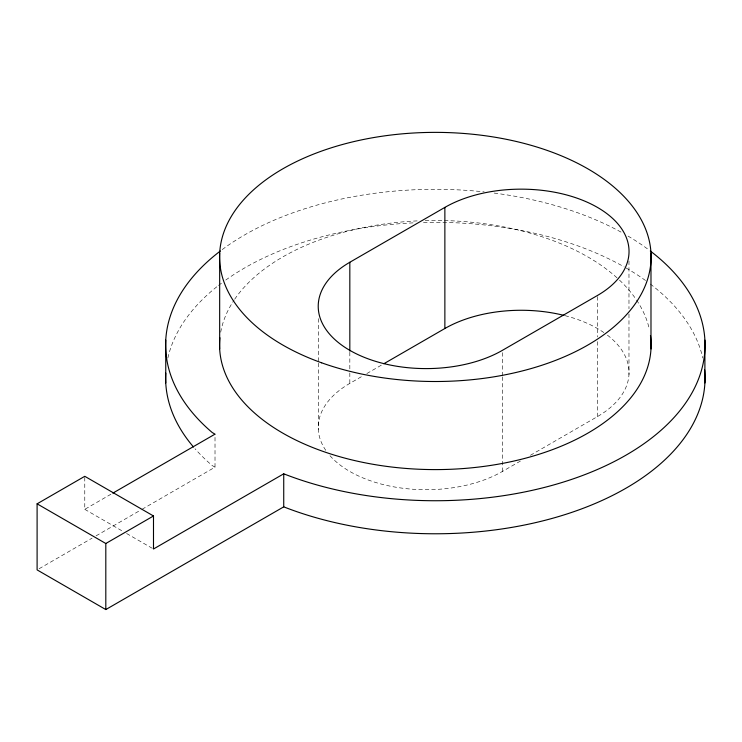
<?xml version="1.0" encoding="UTF-8"?>
<svg xmlns="http://www.w3.org/2000/svg" width="742" height="742" viewBox="0 0 742 742"><rect width="100%" height="100%" fill="white"/><g stroke="black" fill="none" stroke-linecap="round" stroke-linejoin="round"><path stroke-width="0.56" stroke-dasharray="3.71 2.78" d="M84.773 477.44L84.773 509.337L111.829 493.718M325.803 450.357A107.878 62.282 0 0 1 349.825 383.382L362.829 375.879M366.836 373.56L381.833 364.897M39.103 568.743L92.073 538.154M96.07 535.845L141.054 509.884M142.056 509.3L215.013 467.172L215.013 434.144M329.986 455.699A107.878 62.282 0 0 0 502.39 471.467L520.402 461.07M530.4 455.291L597.431 416.596A107.878 62.282 0 0 0 606.39 334.382M215.013 467.172L212.258 465.586A269.708 155.709 0 0 1 195.016 448.752M84.773 509.337L122.615 531.189M126.604 533.489L152.5 548.431M628.975 261.017L628.975 308.765M628.975 314.079L628.975 374.515M597.431 296.633L597.431 337.007M597.431 341.617L597.431 416.596M502.39 352.654L502.39 375.73M502.39 376.88L502.39 471.467M349.825 352.237L349.825 371.844M349.825 373.003L349.825 383.382M318.281 318.643L318.281 362.476M318.281 363.181L318.281 429.377M167.868 358.006A269.708 155.709 0 0 1 217.582 286.171M218.5 285.457A269.708 155.709 0 0 1 222.22 282.619M225.726 280.068A269.708 155.709 0 0 1 413.322 222.869M423.469 222.498A269.708 155.709 0 0 1 624.189 266.897M626.035 267.955A269.708 155.709 0 0 1 645.818 280.699M650.307 284.038A269.708 155.709 0 0 1 702.785 358.006M222.22 249.59A269.708 155.709 0 0 1 484.201 191.89M494.163 193.068A269.708 155.709 0 0 1 622.315 232.812M628.02 236.077A269.708 155.709 0 0 1 648.434 249.59M220.708 332.193A215.764 124.573 0 0 1 234.101 300.083M234.713 299.174A215.764 124.573 0 0 1 418.395 220.838M425.166 220.597A215.764 124.573 0 0 1 442.102 220.522M444.365 220.569A215.764 124.573 0 0 1 618.707 279.382M619.496 280.124A215.764 124.573 0 0 1 635.94 299.174M636.562 300.083A215.764 124.573 0 0 1 649.269 328.864M565.024 315.656A107.878 62.282 0 0 1 603.84 332.555"/><path stroke-width="1.11" d="M349.825 262.269L444.866 207.398A107.878 62.282 0 0 1 597.431 207.398A107.878 62.282 0 0 1 597.431 295.483L502.39 350.354A107.878 62.282 0 0 1 349.825 350.354A107.878 62.282 0 0 1 349.825 262.269L349.825 351.087M704.668 369.915A269.708 155.709 0 0 1 567.723 513.724A269.708 155.709 0 0 1 283.732 506.851L105.809 609.562L37.1 569.893L37.1 503.827L84.773 476.308L153.492 515.978L153.492 549.006L283.732 473.813A269.708 155.709 0 0 0 630.876 452.268A269.708 155.709 0 0 0 650.307 251M112.83 493.142L215.013 434.144L212.258 432.549A269.708 155.709 0 0 1 220.346 251M383.837 363.747L444.866 328.511A107.878 62.282 0 0 1 563.994 315.396M37.1 503.827L105.809 543.506L153.492 515.978M704.9 340.133L704.9 382.955M650.984 253.031L650.984 348.944M444.866 207.398L444.866 328.511M283.732 473.813L283.732 506.851M219.669 253.031L219.669 348.944M165.754 340.133L165.754 382.955M105.809 543.506L105.809 609.562M193.495 446.999A269.708 155.709 0 0 1 165.754 373.17M650.465 335.532A215.764 124.573 0 0 1 437.261 469.593A215.764 124.573 0 0 1 219.929 337.768M321.629 362.81A215.764 124.573 0 0 0 650.984 260.859A215.764 124.573 0 0 0 333.371 147.157A215.764 124.573 0 0 0 321.629 362.81"/></g></svg>
